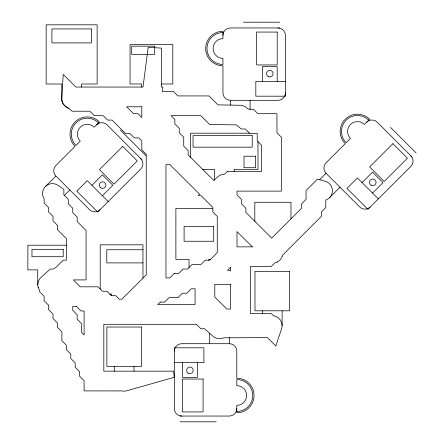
<?xml version="1.0" encoding="UTF-8"?>
<svg xmlns="http://www.w3.org/2000/svg" width="444" height="444" viewBox="0 0 444 444"><rect width="100%" height="100%" fill="white"/><g stroke="black" fill="none" stroke-linecap="round" stroke-linejoin="round"><path stroke-width="0.67" d="M66.334 245.21L27.861 245.21L27.861 269.874L37.723 269.874L37.734 285.104L38.223 287.734M37.734 284.887L38.317 281.296L39.982 278.388L50.228 269.058L53.274 269.058L56.493 266.916L63.231 260.178L66.334 260.178L66.334 238.617L57.454 229.737L57.454 225.297L53.014 220.857L53.014 216.417L48.574 211.977L48.574 207.537L44.139 203.102L44.084 198.784A9.862 9.862 0 0 1 44.861 187.057L45.527 186.352A9.862 9.862 0 0 1 58.003 185.342L63.869 189.41L63.869 194.927L68.304 199.367L68.304 203.807L72.744 208.247L72.744 212.687L77.184 217.122L77.184 221.562L86.064 230.442L86.064 279.909L73.377 279.909L80.286 286.813L98.041 286.813L102.481 291.253L106.921 291.253L111.361 295.693L115.801 295.693L119.419 299.312L121.989 299.084L146.243 274.836L146.243 154.268L141.803 149.828L141.803 140.948L138.7 137.851L134.26 137.851L129.82 133.411L125.386 133.411L112.066 120.091L107.626 120.091L103.186 115.656L94.306 115.656L89.871 111.216L72.111 111.216C68.254 107.187 60.85 105.461 61.799 98.218L63.215 74.414L75.846 87.046L143.007 87.046L148.202 47.258L161.533 48.124L161.533 87.046L162.904 87.046L162.321 91.486L173.51 91.486L177.95 95.926L209.024 95.926L217.971 104.867L241.336 105.295L244.999 106.471L248.54 109.241L253.419 109.241L257.853 113.681L276.951 113.681L276.951 132.778L281.391 137.218L281.391 191.12L236.996 191.12L236.996 194.927L241.436 199.367L241.436 203.807L245.876 208.247L245.876 212.415L271.711 238.145L301.615 208.247L301.615 203.807L306.055 199.367L306.055 190.487L317.449 179.099L325.18 181.23A9.862 9.862 0 0 1 329.698 197.541L328.998 198.207A9.862 9.862 0 0 1 326.551 199.756L325.785 200.055L325.785 207.537L321.345 211.977L321.345 216.417L282.567 255.195L282.351 256.06M282.295 256.221L280.375 259.685L277.45 261.993M45.405 186.474L55.866 176.013A7.398 7.398 0 0 1 55.866 165.545L75.053 146.365A17.266 17.266 0 0 1 75.053 121.95A17.266 17.266 0 0 1 99.467 121.95L94.233 127.178A9.862 9.862 0 0 0 80.281 127.178A9.862 9.862 0 0 0 80.281 141.131L75.98 145.432A15.951 15.951 0 0 1 75.98 122.877A15.951 15.951 0 0 1 98.535 122.877M64.358 195.421L69.819 189.96M91.908 185.309L102.37 174.847L112.837 185.309L102.37 195.776M319.641 179.703L326.04 173.304A7.398 7.398 0 0 1 326.04 162.837L345.221 143.656A17.266 17.266 0 0 1 345.221 119.242A17.266 17.266 0 0 1 369.636 119.242L364.407 124.47A9.862 9.862 0 0 0 350.455 124.47A9.862 9.862 0 0 0 350.455 138.423L346.154 142.724A15.951 15.951 0 0 1 346.154 120.169A15.951 15.951 0 0 1 368.709 120.169M329.526 197.719L339.987 187.251M362.082 182.601L372.544 172.139L383.006 182.601L372.544 193.068M277.567 261.938L274.858 262.915L271.173 266.589L250.316 266.589L250.316 313.447L271.173 313.447L273.548 315.823L274.448 315.984A9.862 9.862 0 0 1 282.09 324.914L282.107 325.879A9.862 9.862 0 0 1 281.601 328.732L275.824 345.998L267.438 337.618L223.77 337.812A9.862 9.862 0 0 1 212.926 336.23L204.617 328.738L200.849 328.738L196.409 324.298L103.818 324.298L103.818 371.162L173.46 371.162L174.309 377.278L126.834 390.77A9.862 9.862 0 0 1 122.039 390.92L84.088 390.892L84.088 380.669L79.648 376.235L79.648 371.795L75.214 367.355L75.214 362.915L70.774 358.475L70.774 354.035L66.334 349.595L66.334 345.155L61.894 340.72L61.894 331.84L57.454 327.4L57.454 322.96L53.014 318.52L53.014 314.08L48.574 309.646L48.574 305.206L44.139 300.766L44.139 296.326L39.699 291.886L39.699 290.581L38.14 287.507M243.495 22.2L279.67 22.2M279.67 27.955L230.342 27.955A7.398 7.398 0 0 0 222.944 35.354M285.42 81.391L255.827 81.391L255.827 96.187L285.42 96.187L285.42 35.354A7.398 7.398 0 0 0 278.022 27.955M161.533 83.983L172.794 83.983L172.794 44.522L130.048 44.522L130.048 83.983L141.558 83.983L141.558 87.046M222.944 32.556A15.951 15.951 0 0 0 206.993 48.507A15.951 15.951 0 0 0 222.944 64.458L222.944 58.369A9.862 9.862 0 0 1 213.076 48.507A9.862 9.862 0 0 1 222.944 38.639L222.944 31.241A17.266 17.266 0 0 0 205.677 48.507A17.266 17.266 0 0 0 222.944 65.773L222.944 92.901A7.398 7.398 0 0 0 230.342 100.3L278.022 100.3A7.398 7.398 0 0 0 285.42 92.901M249.461 133.189L190.581 133.189L190.581 157.348M202.642 169.364L214.424 169.364L214.424 179.97M212.831 208.369L175.88 208.369L175.88 259.335L189.033 259.335L189.033 267.554M142.962 249.744L106.793 249.744L106.793 262.898L142.962 262.898M210.567 259.335L208.763 259.335L208.763 260.178M109.801 294.133L111.722 294.133L111.722 295.693M236.796 411.444A15.951 15.951 0 0 0 252.741 395.493A15.951 15.951 0 0 0 236.796 379.542L236.796 385.631A9.862 9.862 0 0 1 246.659 395.493A9.862 9.862 0 0 1 236.796 405.361L236.796 412.759A17.266 17.266 0 0 0 254.057 395.493A17.266 17.266 0 0 0 236.796 378.227L236.796 351.099A7.398 7.398 0 0 0 229.398 343.7L181.713 343.7A7.398 7.398 0 0 0 174.314 351.099M174.314 362.609L203.913 362.609L203.913 347.813L174.314 347.813L174.314 408.647A7.398 7.398 0 0 0 181.713 416.045M180.07 416.045L229.398 416.045A7.398 7.398 0 0 0 236.796 408.647M180.07 421.8L216.245 421.8M68.97 108.292L68.504 108.147M68.049 107.981L67.605 107.792M67.166 107.587L66.744 107.354M66.328 107.104L65.928 106.832M65.54 106.543L65.168 106.233M64.813 105.911L64.474 105.561M390.565 127.378L416.139 152.958M412.071 157.026L377.195 122.15A7.398 7.398 0 0 0 366.727 122.15M378.355 198.879L357.431 177.955L346.964 188.417L367.893 209.34L410.911 166.328A7.398 7.398 0 0 0 410.911 155.861M326.04 173.304L359.757 207.015A7.398 7.398 0 0 0 370.218 207.015M120.391 130.086L145.971 155.666M141.902 159.735L107.021 124.853A7.398 7.398 0 0 0 96.559 124.853M108.186 201.587L87.257 180.658L76.795 191.125L97.719 212.049L140.737 169.036A7.398 7.398 0 0 0 140.737 158.569M55.866 176.013L89.583 209.723A7.398 7.398 0 0 0 100.044 209.723M64.147 105.206L63.847 104.828M63.559 104.44L63.292 104.035M63.042 103.618L62.82 103.191M62.615 102.753L62.432 102.303M62.271 101.848L62.132 101.382M62.016 100.916L61.927 100.438M61.855 99.961L61.816 99.478M61.788 98.995L61.783 84.005L46.159 84.005L46.159 24.814L97.131 24.814L97.131 84.005L81.513 84.005L81.513 87.046M290.981 218.875L290.981 202.281L254.812 202.281L254.812 221.312M282.112 310.806L282.112 325.602M277.2 81.391L277.2 66.594L262.404 66.594L262.404 81.391M262.382 310.806L262.382 313.447M257.992 141.719L257.992 169.364L234.155 169.364L234.155 171.39M250.072 100.3L250.072 109.241M230.342 100.3L230.342 105.067M229.398 337.618L229.398 343.7M209.668 333.289L209.668 343.7M197.336 362.609L197.336 377.406L182.54 377.406L182.54 362.609M142.962 278.111L142.962 244.811L100.216 244.811L100.216 288.983M133.999 366.483L133.999 371.162M114.269 366.483L114.269 371.162M122.716 146.365L99.467 169.614L113.997 184.149L137.252 160.894L122.716 146.365M227.489 171.39L224.464 174.298A9.862 9.862 0 0 0 217.438 177.062L213.847 180.519L188.167 154.945L188.167 150.533L183.727 146.098L183.727 137.218L179.287 132.778L179.287 128.338L174.847 123.898L174.847 119.458L171.045 115.656L200.849 115.656L209.662 124.464L236.491 124.903L241.242 128.971L245.243 128.971L249.683 133.411L257.22 133.411L257.22 140.948L261.66 145.388L261.66 171.39L227.489 171.39M174.215 273.493L169.774 277.933L165.973 277.933L165.973 164.485L169.769 164.485L199.639 194.228L198.257 195.56L200.977 195.56L212.831 207.359L212.831 211.977L217.266 216.417L217.266 252.636L209.729 260.178L205.289 260.178L201.088 264.38L191.975 264.618L187.535 269.058L183.095 269.058L178.655 273.493L174.215 273.493M160.19 302.103L157.725 304.573L195.071 304.573L195.071 288.789L191.264 288.789L186.83 293.223L182.39 293.223L177.95 297.663L169.07 297.663L164.63 302.103L160.19 302.103M230.586 267.221L227.556 270.252L230.586 270.912L230.586 267.221M392.89 143.656L369.636 166.905L384.171 181.441L407.42 158.186L392.89 143.656M91.375 28.927L51.915 28.927L51.915 42.902L91.375 42.902L91.375 28.927M277.2 32.062L256.649 32.062L256.649 64.946L277.2 64.946L277.2 32.062M154.712 46.165L131.69 46.165L131.69 54.384L154.712 54.384L154.712 46.165M141.803 106.776L126.651 106.776L133.555 113.681L137.995 113.681L141.803 117.488L141.803 106.776M252.236 135.659L193.046 135.659L193.046 147.164L252.236 147.164L252.236 135.659M255.528 156.21L244.017 156.21L244.017 167.715L255.528 167.715L255.528 156.21M213.697 226.451L184.099 226.451L184.099 241.253L213.697 241.253L213.697 226.451M252.408 246.858L236.996 246.858L236.996 231.624L252.408 246.858M63.209 249.323L31.968 249.323L31.968 256.721L63.209 256.721L63.209 249.323M289.51 271.345L254.984 271.345L254.984 310.806L289.51 310.806L289.51 271.345M230.586 284.349L214.802 284.349L214.802 297.03L226.779 309.007L230.586 309.007L230.586 284.349M76.551 306.543L72.744 306.543L72.744 310.35L77.184 314.79L77.184 319.225L81.624 323.665L81.624 332.545L84.088 335.009L84.088 310.983L80.991 310.983L76.551 306.543M141.397 327.023L106.871 327.023L106.871 366.483L141.397 366.483L141.397 327.023M203.091 379.054L182.54 379.054L182.54 411.938L203.091 411.938L203.091 379.054M188.289 373.188A3.286 3.286 0 0 0 193.223 370.335A3.286 3.286 0 0 0 188.289 367.488A3.286 3.286 0 0 0 188.289 373.188M100.96 187.929A3.286 3.286 0 0 0 105.894 185.076A3.286 3.286 0 0 0 100.96 182.229A3.286 3.286 0 0 0 100.96 187.929M371.134 185.22A3.286 3.286 0 0 0 376.062 182.373A3.286 3.286 0 0 0 371.134 179.52A3.286 3.286 0 0 0 371.134 185.22M268.159 76.512A3.286 3.286 0 0 0 273.093 73.665A3.286 3.286 0 0 0 268.159 70.812A3.286 3.286 0 0 0 268.159 76.512"/></g></svg>
